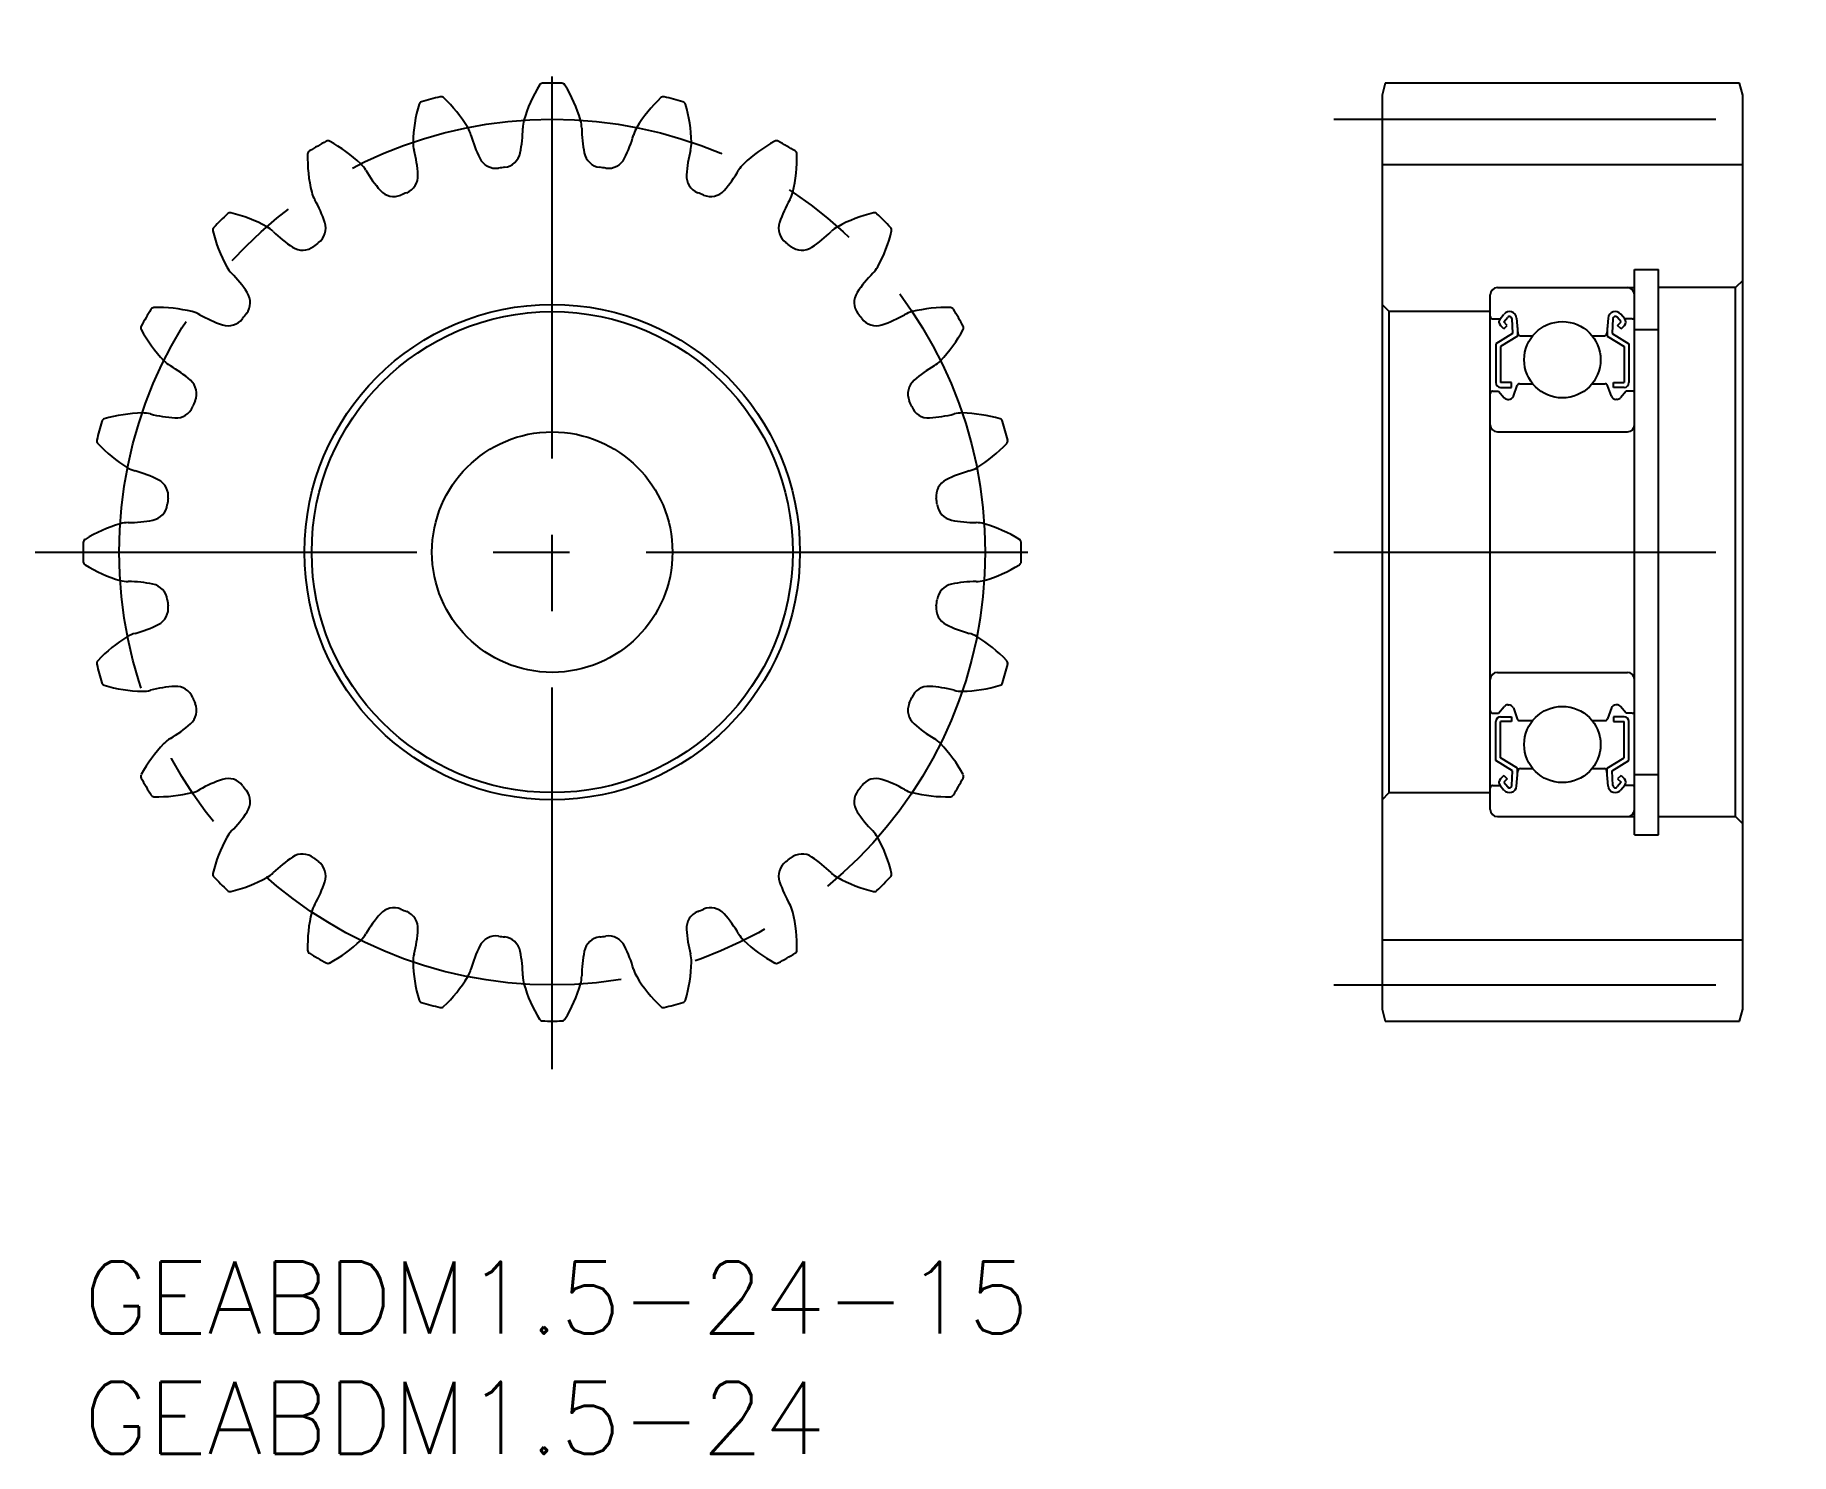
# Model space of a CAD drawing. Extents: x -2 to 71, y -8 to 51.
import ezdxf

# ---------------------------------------------------------------- set-up
doc = ezdxf.new("R2010")
doc.units = 0
doc.header["$LTSCALE"] = 0.5
doc.linetypes.add('CENTER', pattern=[50.8, 31.75, -6.35, 6.35, -6.35])
for name, color, linetype in [('MSM_CENTER', 1, 'CENTER'), ('MSM_CONTINUOUS', 7, 'CONTINUOUS'), ('MSM_PART_NUMBER', 7, 'CONTINUOUS')]:
    doc.layers.add(name, color=color, linetype=linetype)
doc.styles.get("Standard").update_dxf_attribs({"font": 'txt.shx', "height": 1, "bigfont": 'bigfont.shx'})

# ---------------------------------------------------------------- blocks, each defined once
blk = doc.blocks.new('*U3')
at = {"layer": 'MSM_PART_NUMBER'}
blk.add_text('GEABDM1.5-24', height=3, dxfattribs=at).set_placement((0, -8))
blk = doc.blocks.new('*U4')
at = {"layer": 'MSM_PART_NUMBER'}
blk.add_text('GEABDM1.5-24-15', height=3, dxfattribs=at).set_placement((0, -3))

msp = doc.modelspace()

# ---------------------------------------------------------------- linework, layer by layer
at = {"layer": 'MSM_CENTER'}
for p, q in [((19.5, 8), (19.5, 51)), ((52, 47.5), (71, 47.5)), ((-2, 29.5), (41, 29.5)), ((52, 29.5), (71, 29.5)), ((52, 11.5), (71, 11.5))]:
    msp.add_line(p, q, dxfattribs=at)
msp.add_circle((19.5, 29.5), 18, dxfattribs=at)
at = {"layer": 'MSM_CONTINUOUS'}
for p, q in [((54.134, 49), (54, 48.5)), ((68.866, 49), (54.134, 49)), ((69, 48.5), (68.866, 49)), ((54, 48.5), (54, 10.5)), ((69, 10.5), (69, 48.5)), ((54, 45.625), (69, 45.625)), ((64.5, 41.252), (65.5, 41.252)), ((64.5, 17.748), (64.5, 41.252)), ((65.5, 17.748), (65.5, 41.252)), ((58.5, 18.8), (58.5, 40.2)), ((58.8, 40.5), (64.5, 40.5)), ((68.7, 40.5), (65.5, 40.5)), ((69, 40.8), (68.7, 40.5)), ((68.7, 18.5), (68.7, 40.5)), ((54.3, 39.5), (54, 39.8)), ((58.5, 39.5), (54.3, 39.5)), ((54.3, 19.5), (54.3, 39.5)), ((58.6, 39.2), (58.91, 39.2)), ((58.91, 39.2), (59.072, 39.393)), ((59.063, 38.789), (58.922, 38.93)), ((59.063, 39.071), (59.226, 39.265)), ((59.205, 38.93), (59.063, 39.071)), ((59.063, 38.789), (59.205, 38.93)), ((59.399, 39.21), (59.432, 38.598)), ((59.598, 39.228), (59.653, 38.591)), ((59.632, 38.834), (59.632, 38.487)), ((63.402, 39.228), (63.347, 38.591)), ((63.368, 38.834), (63.368, 38.487)), ((63.601, 39.21), (63.568, 38.598)), ((63.937, 39.071), (63.774, 39.265)), ((63.795, 38.93), (63.937, 39.071)), ((63.937, 38.789), (63.795, 38.93)), ((64.09, 39.2), (63.928, 39.393)), ((63.937, 38.789), (64.078, 38.93)), ((64.4, 39.2), (64.09, 39.2)), ((64.5, 38.752), (65.5, 38.752)), ((59.432, 38.598), (58.732, 38.161)), ((58.732, 38.161), (58.732, 36.55)), ((59.632, 38.487), (58.932, 38.05)), ((58.932, 38.05), (58.932, 36.55)), ((59.753, 38.5), (60.267, 38.5)), ((62.733, 38.5), (63.247, 38.5)), ((63.368, 38.487), (64.068, 38.05)), ((63.568, 38.598), (64.268, 38.161)), ((64.068, 38.05), (64.068, 36.55)), ((64.268, 38.161), (64.268, 36.55)), ((59.382, 36.55), (58.932, 36.55)), ((59.382, 36.35), (59.382, 36.55)), ((59.719, 36.5), (60.267, 36.5)), ((62.733, 36.5), (63.281, 36.5)), ((63.618, 36.55), (64.068, 36.55)), ((63.618, 36.35), (63.618, 36.55)), ((58.6, 36.2), (58.85, 36.2)), ((58.85, 36.2), (59.084, 35.921)), ((58.932, 36.35), (59.382, 36.35)), ((59.237, 35.85), (59.273, 35.85)), ((59.461, 35.982), (59.625, 36.434)), ((63.539, 35.982), (63.375, 36.434)), ((64.068, 36.35), (63.618, 36.35)), ((63.763, 35.85), (63.727, 35.85)), ((64.15, 36.2), (63.916, 35.921)), ((64.4, 36.2), (64.15, 36.2)), ((58.8, 34.5), (64.2, 34.5)), ((58.8, 24.5), (64.2, 24.5)), ((58.6, 22.8), (58.85, 22.8)), ((58.85, 22.8), (59.084, 23.079)), ((58.932, 22.65), (59.382, 22.65)), ((59.237, 23.15), (59.273, 23.15)), ((59.382, 22.65), (59.382, 22.45)), ((59.461, 23.018), (59.625, 22.566)), ((63.539, 23.018), (63.375, 22.566)), ((64.068, 22.65), (63.618, 22.65)), ((63.618, 22.65), (63.618, 22.45)), ((63.763, 23.15), (63.727, 23.15)), ((64.15, 22.8), (63.916, 23.079)), ((64.4, 22.8), (64.15, 22.8)), ((58.732, 20.839), (58.732, 22.45)), ((58.932, 20.95), (58.932, 22.45)), ((59.382, 22.45), (58.932, 22.45)), ((59.719, 22.5), (60.267, 22.5)), ((62.733, 22.5), (63.281, 22.5)), ((63.618, 22.45), (64.068, 22.45)), ((64.068, 20.95), (64.068, 22.45)), ((64.268, 20.839), (64.268, 22.45)), ((59.432, 20.402), (58.732, 20.839)), ((59.632, 20.513), (58.932, 20.95)), ((59.282, 20.732), (59.282, 20.732)), ((59.457, 20.622), (59.457, 20.622)), ((59.632, 20.166), (59.632, 20.513)), ((59.753, 20.5), (60.267, 20.5)), ((62.733, 20.5), (63.247, 20.5)), ((63.368, 20.513), (64.068, 20.95)), ((63.368, 20.166), (63.368, 20.513)), ((63.568, 20.402), (64.268, 20.839)), ((58.6, 19.8), (58.91, 19.8)), ((58.91, 19.8), (59.072, 19.607)), ((59.063, 20.211), (58.922, 20.07)), ((59.063, 20.211), (59.205, 20.07)), ((59.205, 20.07), (59.063, 19.929)), ((59.063, 19.929), (59.226, 19.735)), ((59.399, 19.79), (59.432, 20.402)), ((59.598, 19.772), (59.653, 20.409)), ((63.402, 19.772), (63.347, 20.409)), ((63.601, 19.79), (63.568, 20.402)), ((63.937, 19.929), (63.774, 19.735)), ((63.937, 20.211), (63.795, 20.07)), ((63.795, 20.07), (63.937, 19.929)), ((64.09, 19.8), (63.928, 19.607)), ((63.937, 20.211), (64.078, 20.07)), ((64.4, 19.8), (64.09, 19.8)), ((64.5, 20.248), (65.5, 20.248)), ((54, 19.2), (54.3, 19.5)), ((54.3, 19.5), (58.5, 19.5)), ((58.8, 18.5), (64.5, 18.5)), ((65.5, 18.5), (68.7, 18.5)), ((68.7, 18.5), (69, 18.2)), ((64.5, 17.748), (65.5, 17.748)), ((54, 13.375), (69, 13.375)), ((54, 10.5), (54.134, 10)), ((68.866, 10), (69, 10.5)), ((54.134, 10), (68.866, 10))]:
    msp.add_line(p, q, dxfattribs=at)
for centre, radius in [((19.5, 29.5), 10.3), ((19.5, 29.5), 10), ((61.5, 37.5), 1.587), ((19.5, 29.5), 5), ((61.5, 21.5), 1.587)]:
    msp.add_circle(centre, radius, dxfattribs=at)
for centre, radius, start, end in [((24.083, 45.782), 6, 148.42247, 163.75), ((19.099, 48.846), 0.15, 91.18675, 148.42247), ((19.5, 29.5), 19.5, 88.81325, 91.18675), ((19.901, 48.846), 0.15, 31.57753, 88.81325), ((14.917, 45.782), 6, 16.25, 31.57753), ((14.106, 48.083), 0.15, 106.18672, 163.42247), ((19.5, 29.5), 19.5, 103.81325, 106.18675), ((14.88, 48.29), 0.15, 46.57753, 103.81312), ((10.859, 44.041), 6, 31.25, 46.57753), ((28.141, 44.041), 6, 133.42247, 148.75), ((24.12, 48.29), 0.15, 76.18675, 133.42247), ((19.5, 29.5), 19.5, 73.81325, 76.18675), ((24.894, 48.083), 0.15, 16.57753, 73.81325), ((19.713, 46.414), 6, 163.42247, 178.75), ((19.5, 47.118), 1.226, 163.75, 179.6765), ((19.5, 47.118), 1.226, 0.3235, 16.25), ((19.287, 46.414), 6, 1.25, 16.57753), ((14.94, 46.518), 1.226, 15.3235, 31.25), ((21.266, 48.251), 5.333, 195.3235, 206.4189), ((12.941, 47.155), 5.333, 348.5811, 359.6765), ((26.059, 47.155), 5.333, 180.3235, 191.41891), ((17.734, 48.251), 5.333, 333.5811, 344.6765), ((24.06, 46.518), 1.226, 148.75, 164.6765), ((15.328, 45.893), 6, 178.42247, 193.75), ((9.48, 46.054), 0.15, 121.18673, 178.42247), ((19.5, 29.5), 19.5, 118.81325, 121.18675), ((10.174, 46.454), 0.15, 61.57753, 118.81312), ((7.39, 41.31), 6, 46.25, 61.57753), ((14.94, 46.518), 1.226, 178.75, 194.6765), ((8.594, 44.856), 5.333, 3.5811, 14.6765), ((17.433, 46.248), 0.75, 277.0353, 348.58111), ((21.567, 46.248), 0.75, 191.41891, 262.9647), ((30.406, 44.856), 5.333, 165.3235, 176.41891), ((24.06, 46.518), 1.226, 345.3235, 1.25), ((31.61, 41.31), 6, 118.42247, 133.75), ((28.826, 46.454), 0.15, 61.18675, 118.42247), ((19.5, 29.5), 19.5, 58.81325, 61.18675), ((23.672, 45.893), 6, 346.25, 1.57753), ((29.52, 46.054), 0.15, 1.57753, 58.81325), ((10.691, 44.758), 1.226, 30.3235, 46.25), ((16.353, 48.07), 5.333, 210.3235, 221.4189), ((17.162, 46.212), 0.75, 206.41889, 277.9647), ((19.5, 29.5), 16.125, 97.0353, 97.9647), ((19.5, 29.5), 16.125, 82.0353, 82.9647), ((21.838, 46.212), 0.75, 262.0353, 333.58111), ((22.647, 48.07), 5.333, 318.5811, 329.6765), ((28.309, 44.758), 1.226, 133.75, 149.6765), ((12.916, 45.038), 0.75, 221.41889, 292.9647), ((13.169, 45.142), 0.75, 292.0353, 3.58111), ((25.831, 45.142), 0.75, 176.41892, 247.9647), ((26.084, 45.038), 0.75, 247.0353, 318.58111), ((10.691, 44.758), 1.226, 193.75, 209.6765), ((4.992, 41.51), 5.333, 18.5811, 29.6765), ((19.5, 29.5), 16.125, 112.0353, 112.9647), ((19.5, 29.5), 16.125, 67.0353, 67.9647), ((34.008, 41.51), 5.333, 150.3235, 161.41891), ((28.309, 44.758), 1.226, 330.3235, 346.25), ((19.5, 29.5), 19.5, 133.81325, 136.18675), ((6.104, 43.463), 0.15, 76.57753, 133.81312), ((4.746, 37.773), 6, 61.25, 76.57753), ((9.336, 42.971), 0.75, 307.0353, 18.58111), ((29.664, 42.971), 0.75, 161.41892, 232.9647), ((34.254, 37.773), 6, 103.42247, 118.75), ((32.896, 43.463), 0.15, 46.18674, 103.42247), ((19.5, 29.5), 19.5, 43.81325, 46.18675), ((5.537, 42.896), 0.15, 136.18673, 193.42247), ((11.227, 44.254), 6, 193.42247, 208.75), ((7.042, 41.958), 1.226, 45.3235, 61.25), ((11.654, 46.622), 5.333, 225.3235, 236.4189), ((19.5, 29.5), 16.125, 127.0353, 127.9647), ((19.5, 29.5), 16.125, 52.0353, 52.9647), ((27.346, 46.622), 5.333, 303.5811, 314.6765), ((31.958, 41.958), 1.226, 118.75, 134.6765), ((27.773, 44.254), 6, 331.25, 346.57753), ((33.463, 42.896), 0.15, 346.57753, 43.81325), ((9.119, 42.804), 0.75, 236.41889, 307.9647), ((29.881, 42.804), 0.75, 232.0353, 303.58111), ((7.042, 41.958), 1.226, 208.75, 224.6765), ((2.378, 37.346), 5.333, 33.5811, 44.6765), ((36.622, 37.346), 5.333, 135.3235, 146.41891), ((31.958, 41.958), 1.226, 315.3235, 331.25), ((6.196, 39.881), 0.75, 322.0353, 33.58111), ((32.804, 39.881), 0.75, 146.41892, 217.9647), ((58.8, 40.2), 0.3, 90.00135, 179.99674), ((64.2, 40.2), 0.3, 0, 90), ((19.5, 29.5), 19.5, 148.81325, 151.18675), ((2.946, 39.52), 0.15, 91.57753, 148.81312), ((3.107, 33.672), 6, 76.25, 91.57753), ((4.242, 38.309), 1.226, 60.3235, 76.25), ((34.758, 38.309), 1.226, 103.75, 119.6765), ((35.893, 33.672), 6, 88.42247, 103.75), ((36.054, 39.52), 0.15, 31.18675, 88.42247), ((19.5, 29.5), 19.5, 28.81325, 31.18675), ((59.301, 39.202), 0.298, 5.00049, 140.17136), ((63.699, 39.202), 0.298, 39.82861, 174.99974), ((2.546, 38.826), 0.15, 151.18673, 208.42247), ((7.69, 41.61), 6, 208.42247, 223.75), ((7.49, 44.008), 5.333, 240.3235, 251.4189), ((6.029, 39.664), 0.75, 251.41889, 322.9647), ((19.5, 29.5), 16.125, 142.0353, 142.9647), ((19.5, 29.5), 16.125, 37.0353, 37.9647), ((32.971, 39.664), 0.75, 217.0353, 288.58111), ((31.51, 44.008), 5.333, 288.5811, 299.6765), ((31.31, 41.61), 6, 316.25, 331.57753), ((36.454, 38.826), 0.15, 331.57753, 28.81325), ((58.6, 39.3), 0.1, 180.00005, 270.00003), ((59.063, 39.071), 0.2, 139.86482, 225.00006), ((59.301, 39.202), 0.0983, 4.66455, 139.97394), ((63.699, 39.202), 0.0983, 40.02637, 175.33574), ((63.937, 39.071), 0.2, 314.99673, 40.13525), ((64.4, 39.3), 0.1, 269.99948, 359.99126), ((59.753, 38.6), 0.1, 185.14438, 270.00003), ((63.247, 38.6), 0.1, 269.99948, 354.85568), ((4.242, 38.309), 1.226, 223.75, 239.6765), ((0.93, 32.647), 5.333, 48.5811, 59.6765), ((38.07, 32.647), 5.333, 120.3235, 131.41891), ((34.758, 38.309), 1.226, 300.3235, 316.25), ((3.962, 36.084), 0.75, 337.0353, 48.58111), ((35.038, 36.084), 0.75, 131.41892, 202.9647), ((58.932, 36.55), 0.2, 180.00005, 270.00003), ((64.068, 36.55), 0.2, 269.99976, 359.99563), ((19.5, 29.5), 16.125, 157.0353, 157.9647), ((19.5, 29.5), 16.125, 22.0353, 22.9647), ((58.6, 36.1), 0.1, 89.99951, 180.00005), ((59.237, 36.05), 0.2, 220.13838, 270.00003), ((59.273, 36.05), 0.2, 270.00003, 340.11166), ((59.719, 36.4), 0.1, 89.99951, 160.11572), ((63.281, 36.4), 0.1, 19.88452, 90.00024), ((63.727, 36.05), 0.2, 199.88831, 269.99976), ((63.763, 36.05), 0.2, 269.99976, 319.86147), ((64.4, 36.1), 0.1, 359.99126, 90.00024), ((2.586, 29.287), 6, 91.25, 106.57753), ((2.482, 34.06), 1.226, 75.3235, 91.25), ((4.144, 40.406), 5.333, 255.3235, 266.4189), ((3.858, 35.831), 0.75, 266.41889, 337.9647), ((35.142, 35.831), 0.75, 202.0353, 273.58111), ((34.856, 40.406), 5.333, 273.5811, 284.6765), ((36.518, 34.06), 1.226, 88.75, 104.6765), ((36.414, 29.287), 6, 73.42247, 88.75), ((19.5, 29.5), 19.5, 163.81325, 166.18675), ((0.917, 34.894), 0.15, 106.57753, 163.81312), ((38.083, 34.894), 0.15, 16.18674, 73.42247), ((19.5, 29.5), 19.5, 13.81325, 16.18675), ((58.8, 34.8), 0.3, 180, 270), ((64.2, 34.8), 0.3, 270, 0), ((0.71, 34.12), 0.15, 166.18673, 223.42247), ((4.959, 38.141), 6, 223.42247, 238.75), ((34.041, 38.141), 6, 301.25, 316.57753), ((38.29, 34.12), 0.15, 316.57753, 13.81325), ((2.482, 34.06), 1.226, 238.75, 254.6765), ((0.749, 27.734), 5.333, 63.5811, 74.6765), ((38.251, 27.734), 5.333, 105.3235, 116.41891), ((36.518, 34.06), 1.226, 285.3235, 301.25), ((2.788, 31.838), 0.75, 352.0353, 63.58111), ((36.212, 31.838), 0.75, 116.41892, 187.9647), ((2.752, 31.567), 0.75, 281.41889, 352.9647), ((19.5, 29.5), 16.125, 172.0353, 172.9647), ((19.5, 29.5), 16.125, 7.0353, 7.9647), ((36.248, 31.567), 0.75, 187.0353, 258.58111), ((3.218, 24.917), 6, 106.25, 121.57753), ((1.882, 29.5), 1.226, 90.3235, 106.25), ((1.845, 36.059), 5.333, 270.3235, 281.4189), ((37.155, 36.059), 5.333, 258.5811, 269.6765), ((37.118, 29.5), 1.226, 73.75, 89.6765), ((35.782, 24.917), 6, 58.42247, 73.75), ((0.154, 29.901), 0.15, 121.57753, 178.81312), ((38.846, 29.901), 0.15, 1.18674, 58.42247), ((19.5, 29.5), 19.5, 178.81325, 181.18675), ((19.5, 29.5), 19.5, 358.81325, 1.18675), ((0.154, 29.099), 0.15, 181.18674, 238.42247), ((3.218, 34.083), 6, 238.42247, 253.75), ((35.782, 34.083), 6, 286.25, 301.57753), ((38.846, 29.099), 0.15, 301.57753, 358.81325), ((1.882, 29.5), 1.226, 253.75, 269.6765), ((1.845, 22.941), 5.333, 78.5811, 89.6765), ((2.752, 27.433), 0.75, 7.0353, 78.58111), ((36.248, 27.433), 0.75, 101.41892, 172.9647), ((37.155, 22.941), 5.333, 90.3235, 101.41891), ((37.118, 29.5), 1.226, 270.3235, 286.25), ((2.788, 27.162), 0.75, 296.41889, 7.9647), ((19.5, 29.5), 16.125, 187.0353, 187.9647), ((36.212, 27.162), 0.75, 172.0353, 243.58111), ((19.5, 29.5), 16.125, 352.0353, 352.9647), ((0.749, 31.266), 5.333, 285.3235, 296.4189), ((38.251, 31.266), 5.333, 243.5811, 254.6765), ((4.959, 20.859), 6, 121.25, 136.57753), ((2.482, 24.94), 1.226, 105.3235, 121.25), ((36.518, 24.94), 1.226, 58.75, 74.6765), ((34.041, 20.859), 6, 43.42247, 58.75), ((0.71, 24.88), 0.15, 136.57753, 193.81312), ((19.5, 29.5), 19.5, 193.81325, 196.18675), ((19.5, 29.5), 19.5, 343.81325, 346.18675), ((38.29, 24.88), 0.15, 346.18674, 43.42247), ((58.8, 24.2), 0.3, 90, 180), ((64.2, 24.2), 0.3, 0, 90), ((0.917, 24.106), 0.15, 196.18674, 253.42247), ((2.586, 29.713), 6, 253.42247, 268.75), ((2.482, 24.94), 1.226, 268.75, 284.6765), ((4.144, 18.594), 5.333, 93.5811, 104.6765), ((3.858, 23.169), 0.75, 22.0353, 93.58111), ((19.5, 29.5), 16.125, 202.0353, 202.9647), ((19.5, 29.5), 16.125, 337.0353, 337.9647), ((35.142, 23.169), 0.75, 86.41892, 157.9647), ((34.856, 18.594), 5.333, 75.3235, 86.41891), ((36.518, 24.94), 1.226, 255.3235, 271.25), ((36.414, 29.713), 6, 271.25, 286.57753), ((38.083, 24.106), 0.15, 286.57753, 343.81325), ((3.962, 22.916), 0.75, 311.41889, 22.9647), ((35.038, 22.916), 0.75, 157.0353, 228.58111), ((58.6, 22.9), 0.1, 179.99995, 270.00049), ((58.932, 22.45), 0.2, 89.99997, 179.99995), ((59.237, 22.95), 0.2, 89.99997, 139.86162), ((59.273, 22.95), 0.2, 19.88834, 89.99997), ((63.727, 22.95), 0.2, 90.00024, 160.11169), ((63.763, 22.95), 0.2, 40.13853, 90.00024), ((64.068, 22.45), 0.2, 0.00437, 90.00024), ((64.4, 22.9), 0.1, 269.99976, 0.00874), ((0.93, 26.353), 5.333, 300.3235, 311.4189), ((38.07, 26.353), 5.333, 228.5811, 239.6765), ((59.719, 22.6), 0.1, 199.88428, 270.00049), ((63.281, 22.6), 0.1, 269.99976, 340.11548), ((7.69, 17.39), 6, 136.25, 151.57753), ((4.242, 20.691), 1.226, 120.3235, 136.25), ((34.758, 20.691), 1.226, 43.74999, 59.6765), ((31.31, 17.39), 6, 28.42247, 43.75), ((59.753, 20.4), 0.1, 89.99997, 174.85562), ((63.247, 20.4), 0.1, 5.14432, 90.00052), ((2.546, 20.174), 0.15, 151.57753, 208.81325), ((19.5, 29.5), 19.5, 208.81325, 211.18675), ((7.49, 14.992), 5.333, 108.5811, 119.6765), ((6.029, 19.336), 0.75, 37.0353, 108.58111), ((19.5, 29.5), 16.125, 217.0353, 217.9647), ((19.5, 29.5), 16.125, 322.0353, 322.9647), ((32.971, 19.336), 0.75, 71.41892, 142.9647), ((31.51, 14.992), 5.333, 60.3235, 71.41891), ((19.5, 29.5), 19.5, 328.81325, 331.18675), ((36.454, 20.174), 0.15, 331.18674, 28.42247), ((58.6, 19.7), 0.1, 89.99997, 179.99995), ((59.063, 19.929), 0.2, 134.99994, 220.13518), ((59.301, 19.798), 0.298, 219.82864, 354.99951), ((59.301, 19.798), 0.0983, 220.02606, 355.33545), ((63.699, 19.798), 0.298, 185.00026, 320.17139), ((63.699, 19.798), 0.0983, 184.66426, 319.97363), ((63.937, 19.929), 0.2, 319.86475, 45.00327), ((64.4, 19.7), 0.1, 0.00874, 90.00052), ((2.946, 19.48), 0.15, 211.18674, 268.42247), ((3.107, 25.328), 6, 268.42247, 283.75), ((4.242, 20.691), 1.226, 283.75, 299.6765), ((6.196, 19.119), 0.75, 326.41889, 37.9647), ((32.804, 19.119), 0.75, 142.0353, 213.58111), ((34.758, 20.691), 1.226, 240.3235, 256.25), ((35.893, 25.328), 6, 256.25, 271.57753), ((36.054, 19.48), 0.15, 271.57753, 328.81325), ((2.378, 21.654), 5.333, 315.3235, 326.4189), ((36.622, 21.654), 5.333, 213.5811, 224.6765), ((58.8, 18.8), 0.3, 180.00326, 269.99865), ((64.2, 18.8), 0.3, 270, 0), ((11.227, 14.746), 6, 151.25, 166.57753), ((7.042, 17.042), 1.226, 135.3235, 151.25), ((31.958, 17.042), 1.226, 28.75, 44.6765), ((27.773, 14.746), 6, 13.42247, 28.75), ((11.654, 12.378), 5.333, 123.5811, 134.6765), ((9.119, 16.196), 0.75, 52.0353, 123.58111), ((29.881, 16.196), 0.75, 56.41889, 127.9647), ((27.346, 12.378), 5.333, 45.3235, 56.4189), ((5.537, 16.104), 0.15, 166.57753, 223.81325), ((7.042, 17.042), 1.226, 298.75, 314.6765), ((19.5, 29.5), 16.125, 232.0353, 232.9647), ((9.336, 16.029), 0.75, 341.41889, 52.9647), ((29.664, 16.029), 0.75, 127.0353, 198.58111), ((19.5, 29.5), 16.125, 307.0353, 307.9647), ((31.958, 17.042), 1.226, 225.3235, 241.25), ((33.463, 16.104), 0.15, 316.18674, 13.42247), ((19.5, 29.5), 19.5, 223.81325, 226.18675), ((6.104, 15.537), 0.15, 226.18674, 283.42247), ((4.746, 21.227), 6, 283.42247, 298.75), ((4.992, 17.49), 5.333, 330.3235, 341.4189), ((34.008, 17.49), 5.333, 198.5811, 209.6765), ((34.254, 21.227), 6, 241.25, 256.57753), ((32.896, 15.537), 0.15, 256.57753, 313.81325), ((19.5, 29.5), 19.5, 313.81325, 316.18675), ((10.691, 14.242), 1.226, 150.3235, 166.25), ((12.916, 13.962), 0.75, 67.0353, 138.58111), ((19.5, 29.5), 16.125, 247.0353, 247.9647), ((19.5, 29.5), 16.125, 292.0353, 292.9647), ((26.084, 13.962), 0.75, 41.41889, 112.9647), ((28.309, 14.242), 1.226, 13.75, 29.6765), ((15.328, 13.107), 6, 166.25, 181.57753), ((16.353, 10.93), 5.333, 138.5811, 149.6765), ((13.169, 13.858), 0.75, 356.41889, 67.9647), ((25.831, 13.858), 0.75, 112.0353, 183.58111), ((22.647, 10.93), 5.333, 30.3235, 41.4189), ((23.672, 13.107), 6, 358.42247, 13.75), ((7.39, 17.69), 6, 298.42247, 313.75), ((10.691, 14.242), 1.226, 313.75, 329.6765), ((8.594, 14.144), 5.333, 345.3235, 356.4189), ((17.162, 12.788), 0.75, 82.0353, 153.58111), ((19.5, 29.5), 16.125, 262.0353, 262.9647), ((17.433, 12.752), 0.75, 11.41889, 82.9647), ((21.567, 12.752), 0.75, 97.0353, 168.58111), ((19.5, 29.5), 16.125, 277.0353, 277.9647), ((21.838, 12.788), 0.75, 26.41889, 97.9647), ((30.406, 14.144), 5.333, 183.5811, 194.6765), ((28.309, 14.242), 1.226, 210.3235, 226.25), ((31.61, 17.69), 6, 226.25, 241.57753), ((9.48, 12.946), 0.15, 181.57753, 238.81325), ((19.5, 29.5), 19.5, 238.81325, 241.18675), ((10.174, 12.546), 0.15, 241.18674, 298.42247), ((14.94, 12.482), 1.226, 165.3235, 181.25), ((19.713, 12.586), 6, 181.25, 196.57753), ((21.266, 10.749), 5.333, 153.5811, 164.6765), ((12.941, 11.845), 5.333, 0.3235, 11.4189), ((26.059, 11.845), 5.333, 168.5811, 179.6765), ((17.734, 10.749), 5.333, 15.3235, 26.4189), ((19.287, 12.586), 6, 343.42247, 358.75), ((24.06, 12.482), 1.226, 358.75, 14.6765), ((28.826, 12.546), 0.15, 241.57753, 298.81325), ((19.5, 29.5), 19.5, 298.81325, 301.18675), ((29.52, 12.946), 0.15, 301.18674, 358.42247), ((10.859, 14.959), 6, 313.42247, 328.75), ((14.94, 12.482), 1.226, 328.75, 344.6765), ((19.5, 11.882), 1.226, 180.3235, 196.25), ((19.5, 11.882), 1.226, 343.75, 359.6765), ((24.06, 12.482), 1.226, 195.3235, 211.25), ((28.141, 14.959), 6, 211.25, 226.57753), ((24.083, 13.218), 6, 196.25, 211.57753), ((14.917, 13.218), 6, 328.42247, 343.75), ((14.106, 10.917), 0.15, 196.57753, 253.81325), ((19.5, 29.5), 19.5, 253.81325, 256.18675), ((14.88, 10.71), 0.15, 256.18674, 313.42247), ((24.12, 10.71), 0.15, 226.57753, 283.81325), ((19.5, 29.5), 19.5, 283.81325, 286.18675), ((24.894, 10.917), 0.15, 286.18674, 343.42247), ((19.099, 10.154), 0.15, 211.57753, 268.81325), ((19.5, 29.5), 19.5, 268.81325, 271.18675), ((19.901, 10.154), 0.15, 271.18674, 328.42247)]:
    msp.add_arc(centre, radius, start, end, dxfattribs=at)

# ---------------------------------------------------------------- block references
for name in ['*U4', '*U3']:
    msp.add_blockref(name, (0, 0), dxfattribs=at)

doc.saveas('drawing.dxf')
